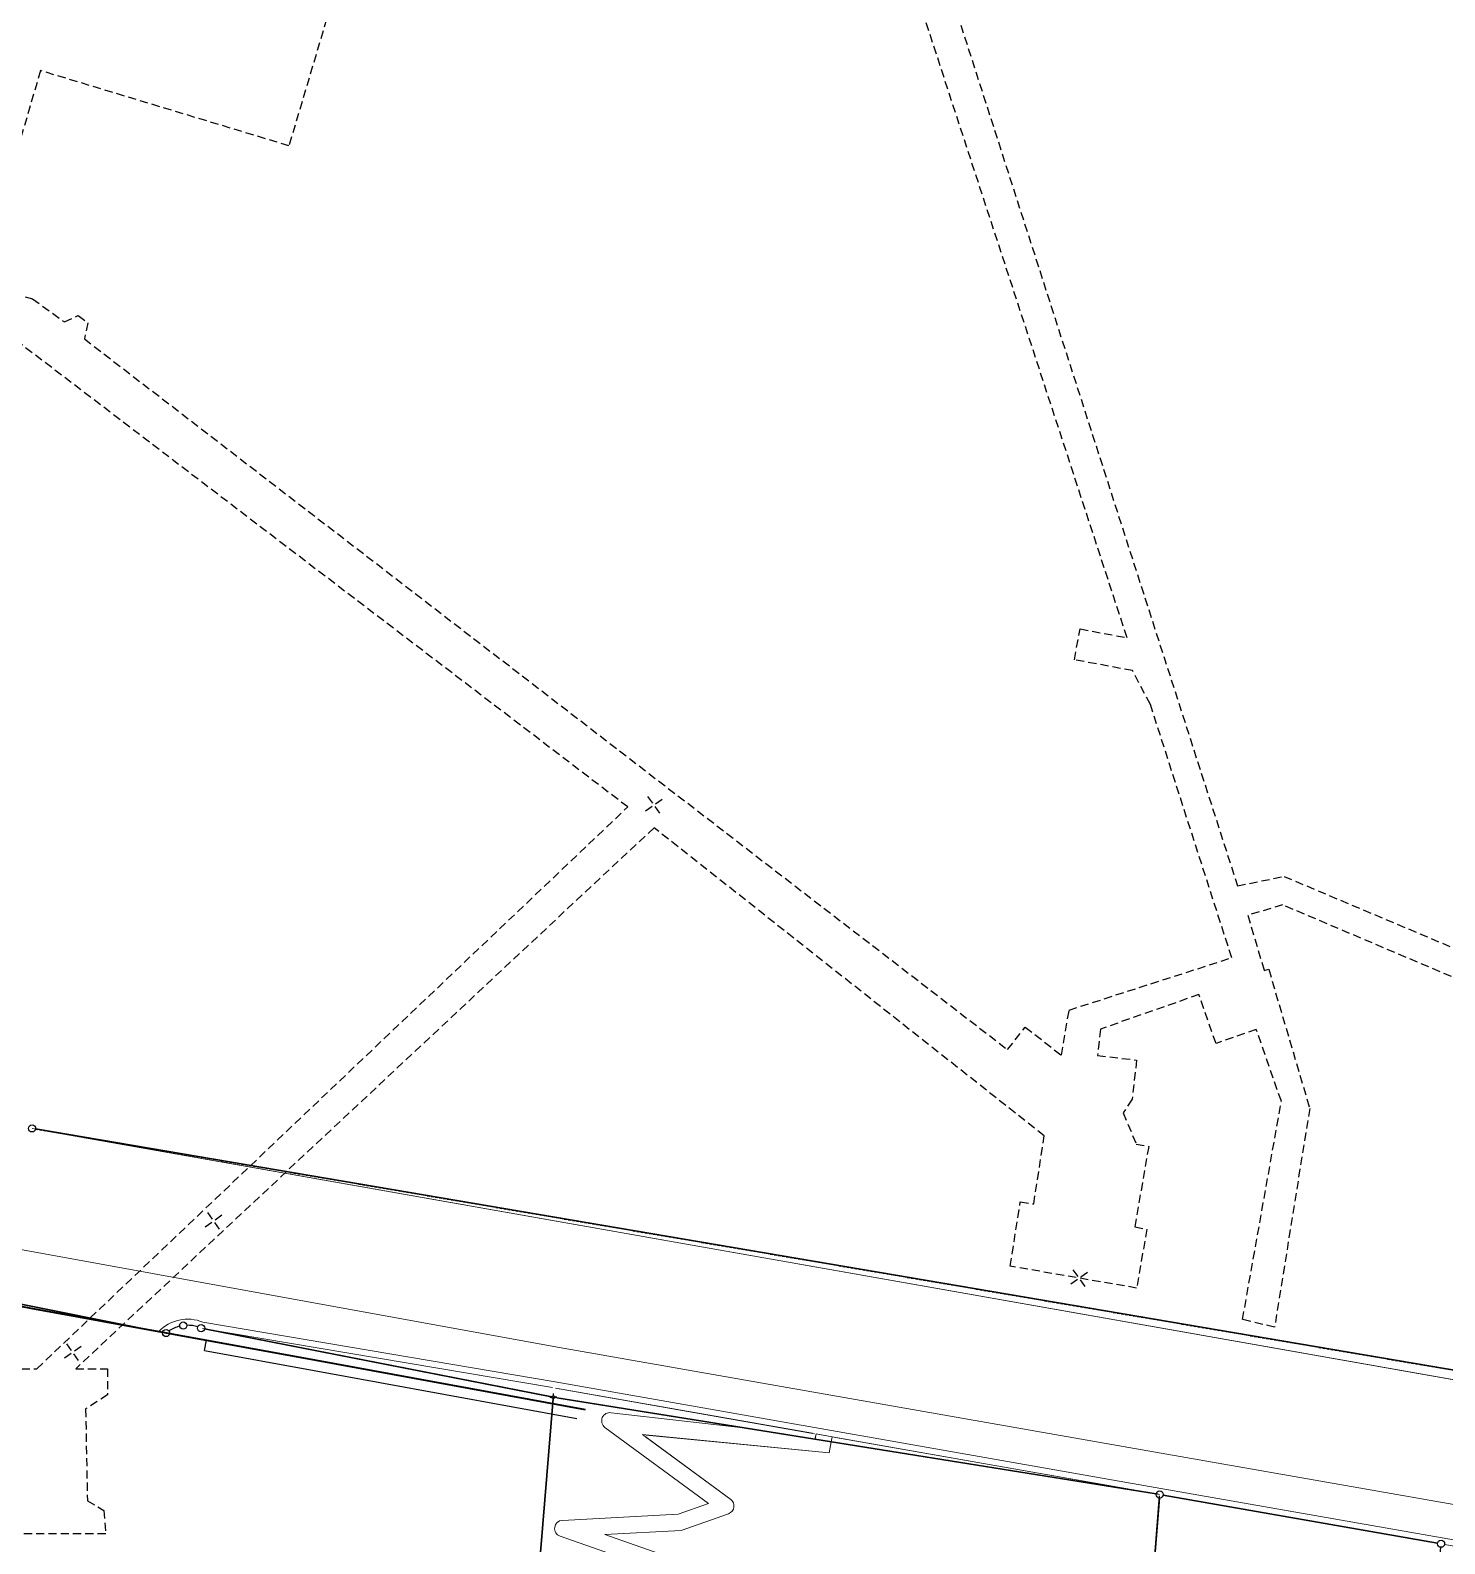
# Model space of a CAD drawing. Header units: metres. Extents: x 2678625 to 2679611, y 1205237 to 1205867.
# Drawn here: x 2678819.4 to 2678888.6, y 1205414.1 to 1205488.1 of the extents above; entities that cross this region are included whole.
import ezdxf

# ---------------------------------------------------------------- set-up
doc = ezdxf.new("R2010")
doc.units = ezdxf.units.M
for name, pattern in [('AUSGEZOGEN', [0]), ('STRICHLINIE_S4', [0.1, 0, -0.1]), ('VERDECKT2_S2', [0.6, 0.4, -0.2])]:
    doc.linetypes.add(name, pattern=pattern)
for name, color, linetype, lineweight in [('BEFESTIGT_TROTTOIR__Z-CH_', 8, 'AUSGEZOGEN', 13), ('BOLZEN', 250, 'AUSGEZOGEN', 25), ('GESCHL_WALD', 8, 'AUSGEZOGEN', 13), ('KREUZ', 250, 'AUSGEZOGEN', 25), ('MAUER__SOCKEL__LAWINENVERBA', 8, 'AUSGEZOGEN', 13), ('PARZELLE', 250, 'AUSGEZOGEN', 25), ('SELBSTAENDIGES_RECHT', 8, 'STRICHLINIE_S4', 13), ('Standard', 7, 'AUSGEZOGEN', 25), ('STRASSE__WEGE', 8, 'AUSGEZOGEN', 13), ('UEBRIGE_BEFEST', 8, 'AUSGEZOGEN', 13)]:
    doc.layers.add(name, color=color, linetype=linetype, lineweight=lineweight)

# ---------------------------------------------------------------- blocks, each defined once
blk = doc.blocks.new('NSY101')
at = {"color": 0, "linetype": 'ByBlock', "lineweight": -2}
blk.add_circle((0, 0), 0.05, dxfattribs=at)
blk = doc.blocks.new('NSY115')
at = {"color": 0, "linetype": 'ByBlock', "lineweight": -2}
for p, q in [((-0.05, 0), (-0.02, 0)), ((0, 0.05), (0, 0.02)), ((0.05, 0), (0.02, 0)), ((0, -0.05), (0, -0.02))]:
    blk.add_line(p, q, dxfattribs=at)
blk.add_circle((0, 0), 0.02, dxfattribs=at)
blk = doc.blocks.new('COMPLEXOBJECT_5')
at = {"layer": 'GESCHL_WALD', "color": 8, "linetype": 'AUSGEZOGEN', "lineweight": 13, "transparency": 33554687}
for p, q in [((48825.55, 45424.545), (48805.543, 45428.52)), ((48825.911, 45424.473), (48825.894, 45424.477)), ((48845.003, 45421.305), (48827.968, 45424.643)), ((48854.582, 45419.769), (48845.003, 45421.305)), ((48847.834, 45420.546), (48854.582, 45419.769))]:
    blk.add_line(p, q, dxfattribs=at)
for points in [[(48845.449, 45415.288), (48851.098, 45415.588), (48852.591, 45416.116), (48847.53, 45419.83)], [(48851.417, 45404.462), (48859.204, 45402.148), (48864.119, 45401.97), (48868.116, 45402.625), (48869.252, 45403.555), (48857.671, 45408.6), (48852.172, 45412.119), (48845.338, 45414.511)]]:
    blk.add_lwpolyline(points, dxfattribs=at)
for centre, radius, start, end in [((48827.131, 45423.181), 1.638, 103.42306, 123.66383), ((48827.131, 45423.182), 1.636, 72.14743, 91.16993), ((48847.768, 45420.151), 0.4, 80.52011, 233.46958), ((48845.47, 45414.889), 0.4, 93.0061, 250.73369)]:
    blk.add_arc(centre, radius, start, end, dxfattribs=at)
blk = doc.blocks.new('COMPLEXOBJECT_6')
at = {"layer": 'GESCHL_WALD', "color": 8, "linetype": 'AUSGEZOGEN', "lineweight": 13, "transparency": 33554687}
for p, q in [((48849.507, 45419.371), (48853.674, 45416.313)), ((48858.316, 45418.601), (48849.54, 45419.458)), ((48858.555, 45418.956), (48858.52, 45418.756)), ((48874.459, 45416.583), (48858.758, 45419.1)), ((48888.211, 45414.176), (48874.804, 45416.525)), ((48898.203, 45412.42), (48888.555, 45414.116)), ((48909.165, 45409.917), (48898.546, 45412.351)), ((48920.989, 45405.869), (48909.501, 45409.821))]:
    blk.add_line(p, q, dxfattribs=at)
for points in [[(48853.57, 45415.614), (48851.258, 45414.796), (48847.515, 45414.597), (48852.524, 45412.845), (48858.049, 45409.31), (48870.774, 45403.765), (48868.456, 45401.869), (48864.171, 45401.168), (48859.078, 45401.352), (48853.144, 45403.115), (48855.8, 45400.985)], [(48934.096, 45380.556), (48937.877, 45381.657), (48937.739, 45382.424), (48930.743, 45386.51), (48925.11, 45391.137), (48927.278, 45392.533), (48925.123, 45394.658), (48925.162, 45396.835), (48924.726, 45397.059), (48922.716, 45397.095), (48922.73, 45397.895), (48922.789, 45401.179), (48922.59, 45401.967), (48923.371, 45402.141)], [(48867.98, 45390.828), (48863.704, 45390.049), (48859.496, 45390.421), (48859.956, 45389.901), (48868.974, 45386.644)], [(48868.908, 45385.874), (48862.462, 45384.726), (48870.621, 45381.446), (48872.853, 45381.157), (48874.14, 45378.46), (48878.166, 45376.914), (48878.737, 45373.868), (48879.495, 45372.71), (48880.915, 45372.047), (48884.218, 45372.443), (48884.538, 45373.708), (48886.232, 45376.709), (48887.262, 45376.686), (48894.232, 45376.529), (48894.266, 45378.049), (48898.964, 45377.943), (48898.911, 45375.602), (48902.991, 45375.51), (48902.933, 45372.913), (48905.73, 45372.849), (48905.67, 45370.155), (48909.56, 45370.5), (48914.28, 45367.069), (48916.165, 45367.69), (48917.203, 45371.001), (48926.744, 45368.008), (48930.341, 45366.88), (48931.298, 45369.409), (48935.129, 45368.696), (48936.842, 45369.896), (48935.7, 45372.429), (48933.987, 45375.136), (48937.842, 45375.673), (48937.434, 45376.692), (48933.939, 45379.876)]]:
    blk.add_lwpolyline(points, dxfattribs=at)
for centre, radius, start, end in [((48853.438, 45415.991), 0.399, 289.29325, 53.78152), ((48915.438, 45399.855), 8.256, 16.07517, 44.96778), ((48877.317, 45416.39), 26.463, 215.60108, 231.96804), ((48877.393, 45416.486), 26.586, 231.96581, 249.42004), ((48867.91, 45391.222), 0.4, 280.14962, 69.74373), ((48868.839, 45386.268), 0.4, 279.99834, 70.20347), ((48934.208, 45380.172), 0.4, 106.1968, 227.80166)]:
    blk.add_arc(centre, radius, start, end, dxfattribs=at)
blk = doc.blocks.new('COMPLEXOBJECT_14')
at = {"layer": 'STRASSE__WEGE', "color": 8, "linetype": 'AUSGEZOGEN', "lineweight": 13, "transparency": 33554687}
blk.add_line((48851.053, 45403.767), (48855.214, 45400.431), dxfattribs=at)
for points in [[(48858.49, 45418.584), (48858.585, 45419.128), (48858.628, 45419.372), (48857.841, 45419.51), (48857.795, 45419.254), (48854.582, 45419.769), (48847.834, 45420.546)], [(48847.53, 45419.83), (48852.591, 45416.116), (48851.098, 45415.588), (48845.449, 45415.288)], [(48853.674, 45416.313), (48849.366, 45419.475), (48858.49, 45418.584)], [(48855.8, 45400.985), (48853.144, 45403.115), (48859.078, 45401.352), (48864.171, 45401.168), (48868.456, 45401.869), (48870.774, 45403.765), (48858.049, 45409.31), (48852.524, 45412.845), (48847.515, 45414.597), (48851.258, 45414.796), (48853.57, 45415.614)], [(48845.338, 45414.511), (48852.172, 45412.119), (48857.671, 45408.6), (48869.252, 45403.555), (48868.116, 45402.625), (48864.119, 45401.97), (48859.204, 45402.148), (48851.417, 45404.462)], [(48866.479, 45391.369), (48863.66, 45390.855), (48858.567, 45391.305)], [(48858.232, 45390.642), (48859.49, 45389.219), (48867.296, 45386.4), (48860.949, 45385.269)], [(48868.974, 45386.644), (48859.956, 45389.901), (48859.496, 45390.421), (48863.704, 45390.049), (48867.98, 45390.828)], [(48848.432, 45373.602), (48842.35, 45377.798), (48841.941, 45379.023), (48843.646, 45379.267), (48844.086, 45379.127), (48851.893, 45377.724), (48854.835, 45379.022), (48862.882, 45378.567), (48870.626, 45380.669), (48872.319, 45380.419), (48873.556, 45377.828), (48877.462, 45376.328), (48877.981, 45373.562), (48878.949, 45372.084), (48880.785, 45371.225), (48884.86, 45371.715), (48885.314, 45373.512), (48884.538, 45373.708), (48884.218, 45372.443), (48880.915, 45372.047), (48879.495, 45372.71), (48878.737, 45373.868), (48878.166, 45376.914), (48874.14, 45378.46), (48872.853, 45381.157), (48870.621, 45381.446), (48862.462, 45384.726), (48868.908, 45385.874)], [(48860.87, 45384.504), (48869.266, 45381.129), (48862.796, 45379.373), (48854.707, 45379.83), (48852.123, 45379.003), (48844.317, 45380.406), (48843.523, 45380.057), (48840.881, 45379.679), (48841.676, 45377.292), (48847.032, 45373.597)], [(48840.481, 45371.537), (48841.953, 45369.675), (48842.581, 45370.171), (48841.665, 45371.33)]]:
    blk.add_lwpolyline(points, dxfattribs=at)
for centre, radius, start, end in [((48847.768, 45420.151), 0.4, 80.52011, 233.46958), ((48853.438, 45415.991), 0.399, 289.29325, 53.78152), ((48845.47, 45414.889), 0.4, 93.0061, 250.73369), ((48851.304, 45404.078), 0.4, 73.62476, 231.08945), ((48877.317, 45416.39), 26.463, 215.60108, 231.96804), ((48877.296, 45416.363), 27.23, 215.81044, 231.96579), ((48877.38, 45416.467), 27.363, 231.96083, 246.52252), ((48877.393, 45416.486), 26.586, 231.96581, 249.42004), ((48858.532, 45390.907), 0.4, 84.97368, 221.41329), ((48867.91, 45391.222), 0.4, 280.14962, 69.74373), ((48868.839, 45386.268), 0.4, 279.99834, 70.20347), ((48861.019, 45384.875), 0.4, 100.05907, 248.14909), ((48841.874, 45381.923), 9.794, 280.69648, 301.77804), ((48841.877, 45381.92), 10.591, 280.68331, 308.24032), ((48840.794, 45371.785), 0.4, 83.89351, 218.38961), ((48841.872, 45381.891), 9.763, 263.91225, 280.7411), ((48841.874, 45381.863), 10.535, 268.86345, 280.75539)]:
    blk.add_arc(centre, radius, start, end, dxfattribs=at)
blk = doc.blocks.new('COMPLEXOBJECT_33')
at = {"layer": 'GESCHL_WALD', "color": 8, "linetype": 'AUSGEZOGEN', "lineweight": 13, "transparency": 33554687}
blk.add_line((48819.707, 45434.409), (48907.399, 45419.495), dxfattribs=at)
blk = doc.blocks.new('COMPLEXOBJECT_35')
at = {"layer": 'UEBRIGE_BEFEST', "color": 8, "linetype": 'AUSGEZOGEN', "lineweight": 13, "transparency": 33554687}
blk.add_lwpolyline([(48991.76, 45375.774), (48986.752, 45379.498), (48963.86, 45392.741), (48933.326, 45410.402), (48920.913, 45415.34), (48907.572, 45419.466), (48819.534, 45434.438), (48907.437, 45418.901)], dxfattribs=at)
blk = doc.blocks.new('COMPLEXOBJECT_37')
at = {"layer": 'STRASSE__WEGE', "color": 8, "linetype": 'AUSGEZOGEN', "lineweight": 13, "transparency": 33554687}
blk.add_line((48907.437, 45418.901), (48819.706, 45434.408), dxfattribs=at)
blk.add_lwpolyline([(48805.616, 45430.952), (48845.206, 45423.757), (48874.977, 45418.525), (48888.729, 45416.116), (48898.822, 45414.339), (48909.886, 45411.803), (48921.802, 45407.704), (48932.905, 45402.534), (48939.405, 45398.926), (48955.311, 45389.982), (48967.535, 45383.064), (48976.267, 45378.076), (48986.022, 45372.036)], dxfattribs=at)
blk = doc.blocks.new('COMPLEXOBJECT_40')
at = {"layer": 'BEFESTIGT_TROTTOIR__Z-CH_', "color": 8, "linetype": 'AUSGEZOGEN', "lineweight": 13, "transparency": 33554687}
for p, q in [((48805.543, 45428.52), (48825.55, 45424.545)), ((48825.894, 45424.477), (48825.911, 45424.473)), ((48827.969, 45424.648), (48844.868, 45421.792)), ((48845.213, 45421.733), (48857.669, 45419.54)), ((48858.013, 45419.48), (48858.456, 45419.402)), ((48858.8, 45419.342), (48874.46, 45416.585)), ((48874.804, 45416.525), (48888.211, 45414.176))]:
    blk.add_line(p, q, dxfattribs=at)
blk.add_lwpolyline([(48986.022, 45372.036), (48976.267, 45378.076), (48967.535, 45383.064), (48955.311, 45389.982), (48939.405, 45398.926), (48932.905, 45402.534), (48921.802, 45407.704), (48909.886, 45411.803), (48898.822, 45414.339), (48888.729, 45416.116), (48874.977, 45418.525), (48845.206, 45423.757), (48805.616, 45430.952)], dxfattribs=at)
for centre, radius, start, end in [((48827.131, 45423.181), 1.638, 103.42306, 123.66383), ((48827.131, 45423.182), 1.636, 72.14743, 91.16993)]:
    blk.add_arc(centre, radius, start, end, dxfattribs=at)
blk = doc.blocks.new('COMPLEXOBJECT_55')
at = {"layer": 'MAUER__SOCKEL__LAWINENVERBA', "color": 8, "linetype": 'AUSGEZOGEN', "lineweight": 13, "transparency": 33554687}
for p, q in [((48825.911, 45424.473), (48825.722, 45424.511)), ((48844.868, 45421.792), (48827.969, 45424.648)), ((48857.669, 45419.54), (48845.213, 45421.733)), ((48858.456, 45419.402), (48858.013, 45419.48)), ((48874.46, 45416.585), (48858.8, 45419.342)), ((48888.211, 45414.176), (48874.804, 45416.525)), ((48898.203, 45412.42), (48888.555, 45414.116)), ((48909.165, 45409.917), (48898.546, 45412.351)), ((48920.989, 45405.869), (48909.501, 45409.821)), ((48911.796, 45409.349), (48920.552, 45406.336))]:
    blk.add_line(p, q, dxfattribs=at)
blk.add_lwpolyline([(48827.881, 45424.967), (48845.093, 45422.058), (48874.684, 45416.851), (48888.435, 45414.441), (48898.442, 45412.682), (48909.426, 45410.165), (48911.279, 45409.527)], dxfattribs=at)
for centre, radius, start, end in [((48827.131, 45423.179), 1.939, 67.24499, 136.60721), ((48827.131, 45423.181), 1.638, 103.42306, 123.66383), ((48827.131, 45423.182), 1.636, 72.14743, 91.16993), ((48915.186, 45399.563), 8.641, 47.4761, 51.60959)]:
    blk.add_arc(centre, radius, start, end, dxfattribs=at)
blk = doc.blocks.new('COMPLEXOBJECT_60')
at = {"layer": 'PARZELLE', "color": 250, "linetype": 'AUSGEZOGEN', "lineweight": 25, "transparency": 33554687}
for p, q in [((48825.911, 45424.473), (48805.209, 45428.586)), ((48844.934, 45421.318), (48827.968, 45424.643)), ((48840.635, 45368.223), (48844.997, 45421.235))]:
    blk.add_line(p, q, dxfattribs=at)
for centre, radius, start, end in [((48827.131, 45423.181), 1.638, 103.42306, 123.66383), ((48827.131, 45423.182), 1.636, 72.14743, 91.16993)]:
    blk.add_arc(centre, radius, start, end, dxfattribs=at)
blk = doc.blocks.new('COMPLEXOBJECT_61')
at = {"layer": 'PARZELLE', "color": 250, "linetype": 'AUSGEZOGEN', "lineweight": 25, "transparency": 33554687}
blk.add_line((48819.707, 45434.409), (48907.399, 45419.495), dxfattribs=at)
blk = doc.blocks.new('COMPLEXOBJECT_63')
at = {"layer": 'PARZELLE', "color": 250, "linetype": 'AUSGEZOGEN', "lineweight": 25, "transparency": 33554687}
for p, q in [((48907.572, 45419.466), (48819.707, 45434.409)), ((48805.209, 45428.586), (48825.911, 45424.473)), ((48827.968, 45424.643), (48844.831, 45421.339)), ((48845.176, 45421.277), (48874.459, 45416.583)), ((48874.804, 45416.525), (48888.211, 45414.176))]:
    blk.add_line(p, q, dxfattribs=at)
for centre, radius, start, end in [((48827.131, 45423.181), 1.638, 103.42306, 123.66383), ((48827.131, 45423.182), 1.636, 72.14743, 91.16993)]:
    blk.add_arc(centre, radius, start, end, dxfattribs=at)
blk = doc.blocks.new('COMPLEXOBJECT_64')
at = {"layer": 'SELBSTAENDIGES_RECHT', "color": 8, "linetype": 'STRICHLINIE_S4', "lineweight": 13, "transparency": 33554687}
blk.add_line((48819.707, 45434.409), (48907.399, 45419.495), dxfattribs=at)
blk = doc.blocks.new('COMPLEXOBJECT_148')
at = {"layer": 'PARZELLE', "color": 250, "linetype": 'AUSGEZOGEN', "lineweight": 25, "transparency": 33554687}
for p, q in [((78888.211, 5414.176), (78874.804, 5416.525)), ((78874.618, 5416.381), (78870.526, 5364.648)), ((78885.466, 5379.515), (78888.368, 5413.972)), ((78883.027, 5365.207), (78885.421, 5379.169)), ((78870.687, 5364.482), (78882.822, 5365.027))]:
    blk.add_line(p, q, dxfattribs=at)
blk = doc.blocks.new('COMPLEXOBJECT_149')
at = {"layer": 'PARZELLE', "color": 250, "linetype": 'AUSGEZOGEN', "lineweight": 25, "transparency": 33554687}
for p, q in [((78844.997, 5421.235), (78840.635, 5368.223)), ((78874.563, 5416.566), (78845.072, 5421.294)), ((78870.518, 5364.544), (78874.626, 5416.485)), ((78849.738, 5366.921), (78855.95, 5368.655)), ((78856.084, 5368.655), (78870.445, 5364.493)), ((78840.623, 5368.083), (78840.436, 5365.932)), ((78840.5, 5365.87), (78849.601, 5366.894))]:
    blk.add_line(p, q, dxfattribs=at)
blk = doc.blocks.new('COMPLEXOBJECT_106')
at = {"layer": 'UEBRIGE_BEFEST', "color": 8, "linetype": 'AUSGEZOGEN', "lineweight": 13, "transparency": 33554687}
for p, q in [((78844.972, 5421.775), (78827.865, 5424.665)), ((78827.865, 5424.664), (78844.934, 5421.318)), ((78857.772, 5419.522), (78845.11, 5421.751)), ((78845.072, 5421.294), (78854.513, 5419.78)), ((78854.651, 5419.758), (78857.726, 5419.265)), ((78857.807, 5419.323), (78857.829, 5419.441))]:
    blk.add_line(p, q, dxfattribs=at)

msp = doc.modelspace()

# ---------------------------------------------------------------- linework, layer by layer
at = {"layer": 'SELBSTAENDIGES_RECHT', "color": 254, "linetype": 'VERDECKT2_S2', "lineweight": 25, "transparency": 33554687}
for p, q in [((2678873.041, 1205458.41), (2678853.192, 1205519.161)), ((2678857.2, 1205512.335), (2678878.438, 1205446.286)), ((2678834.612, 1205490.932), (2678832.089, 1205482.446)), ((2678819.951, 1205486.119), (2678816.873, 1205475.665)), ((2678832.089, 1205482.446), (2678819.951, 1205486.119)), ((2678816.873, 1205475.665), (2678819.556, 1205474.969)), ((2678819.556, 1205474.969), (2678821.112, 1205473.842)), ((2678821.112, 1205473.842), (2678821.788, 1205474.159)), ((2678821.788, 1205474.159), (2678822.259, 1205473.801)), ((2678822.259, 1205473.801), (2678822.095, 1205473.012)), ((2678848.643, 1205450.142), (2678818.652, 1205473.014)), ((2678822.095, 1205473.012), (2678867.205, 1205438.288)), ((2678870.465, 1205457.337), (2678870.747, 1205458.84)), ((2678870.747, 1205458.84), (2678873.041, 1205458.41)), ((2678873.308, 1205456.803), (2678870.465, 1205457.337)), ((2678874.178, 1205455.151), (2678873.308, 1205456.803)), ((2678878.156, 1205442.776), (2678874.178, 1205455.151)), ((2678819.769, 1205422.696), (2678848.643, 1205450.142)), ((2678849.508, 1205449.958), (2678850.327, 1205450.531)), ((2678850.205, 1205449.835), (2678849.631, 1205450.654)), ((2678849.925, 1205449.127), (2678821.668, 1205422.696)), ((2678868.994, 1205434.073), (2678849.925, 1205449.127)), ((2678878.438, 1205446.286), (2678880.713, 1205446.752)), ((2678880.713, 1205446.752), (2678983.747, 1205403.193)), ((2678880.642, 1205445.358), (2678878.941, 1205444.857)), ((2678878.941, 1205444.857), (2678879.74, 1205442.145)), ((2678980.563, 1205402.929), (2678880.642, 1205445.358)), ((2678870.211, 1205440.222), (2678878.156, 1205442.776)), ((2678879.74, 1205442.145), (2678879.962, 1205442.211)), ((2678879.962, 1205442.211), (2678881.963, 1205435.418)), ((2678876.55, 1205440.976), (2678871.744, 1205439.293)), ((2678877.387, 1205438.587), (2678876.55, 1205440.976)), ((2678869.834, 1205438.01), (2678870.211, 1205440.222)), ((2678867.205, 1205438.288), (2678868.066, 1205439.391)), ((2678868.066, 1205439.391), (2678869.834, 1205438.01)), ((2678871.744, 1205439.293), (2678871.595, 1205437.995)), ((2678879.35, 1205439.274), (2678877.387, 1205438.587)), ((2678880.579, 1205435.764), (2678879.35, 1205439.274)), ((2678871.595, 1205437.995), (2678873.509, 1205437.776)), ((2678873.509, 1205437.776), (2678873.289, 1205435.862)), ((2678873.289, 1205435.862), (2678872.85, 1205435.203)), ((2678872.85, 1205435.203), (2678873.488, 1205433.666)), ((2678878.683, 1205425.101), (2678880.579, 1205435.764)), ((2678881.963, 1205435.418), (2678880.25, 1205424.724)), ((2678868.477, 1205430.747), (2678868.994, 1205434.073)), ((2678874.096, 1205433.561), (2678873.415, 1205429.622)), ((2678873.488, 1205433.666), (2678874.096, 1205433.561)), ((2678867.332, 1205427.705), (2678867.821, 1205430.849)), ((2678867.821, 1205430.849), (2678868.477, 1205430.747)), ((2678827.996, 1205429.635), (2678828.815, 1205430.208)), ((2678828.692, 1205429.512), (2678828.119, 1205430.331)), ((2678873.415, 1205429.622), (2678874.006, 1205429.52)), ((2678874.006, 1205429.52), (2678873.509, 1205426.638)), ((2678873.509, 1205426.638), (2678867.332, 1205427.705)), ((2678870.291, 1205426.836), (2678871.11, 1205427.41)), ((2678870.987, 1205426.713), (2678870.413, 1205427.533)), ((2678880.25, 1205424.724), (2678878.683, 1205425.101)), ((2678821.115, 1205423.221), (2678821.934, 1205423.795)), ((2678821.812, 1205423.098), (2678821.238, 1205423.917)), ((2678816.022, 1205422.696), (2678819.769, 1205422.696)), ((2678821.668, 1205422.696), (2678823.228, 1205422.696)), ((2678823.228, 1205422.696), (2678823.228, 1205421.418)), ((2678823.228, 1205421.418), (2678822.152, 1205420.729)), ((2678822.152, 1205420.729), (2678822.237, 1205416.249)), ((2678822.237, 1205416.249), (2678823.038, 1205415.772)), ((2678823.038, 1205415.772), (2678823.133, 1205414.627)), ((2678823.133, 1205414.627), (2678816.022, 1205414.627))]:
    msp.add_line(p, q, dxfattribs=at)
at = {"layer": 'SELBSTAENDIGES_RECHT', "color": 254, "lineweight": 25, "transparency": 33554687}
msp.add_line((2678819.712, 1205434.404), (2678907.405, 1205419.491), dxfattribs=at)
at = {"layer": 'Standard', "color": 21, "linetype": 'AUSGEZOGEN', "lineweight": 25, "true_color": 0xffa8a8, "transparency": 33554687}
msp.add_line((2678827.968, 1205423.595), (2678828.058, 1205424.087), dxfattribs=at)
at = {"layer": 'Standard', "color": 21, "linetype": 'AUSGEZOGEN', "lineweight": 35, "true_color": 0xffa8a8, "transparency": 33554687}
msp.add_lwpolyline([(2678818.976, 1205425.747), (2678819.477, 1205425.656), (2678833.412, 1205423.108), (2678846.554, 1205420.706)], dxfattribs=at)
at = {"layer": 'Standard', "color": 21, "linetype": 'AUSGEZOGEN', "lineweight": 25, "true_color": 0xffa8a8, "transparency": 33554687}
msp.add_lwpolyline([(2678827.968, 1205423.595), (2678833.322, 1205422.617), (2678846.161, 1205420.27)], dxfattribs=at)
at = {"layer": 'UEBRIGE_BEFEST', "color": 8, "linetype": 'AUSGEZOGEN', "lineweight": 13, "transparency": 33554687}
msp.add_lwpolyline([(2678858.585, 1205419.128), (2678874.632, 1205416.555), (2678858.628, 1205419.372)], close=True, dxfattribs=at)

# ---------------------------------------------------------------- block references
at = {"layer": 'BEFESTIGT_TROTTOIR__Z-CH_', "color": 8, "linetype": 'AUSGEZOGEN', "lineweight": 13, "transparency": 33554687}
msp.add_blockref('COMPLEXOBJECT_40', (2630000, 1160000), dxfattribs=at)
at = {"layer": 'BOLZEN', "transparency": 33554687, "xscale": 3.499999732971214, "yscale": 3.499999732971214, "zscale": 3.499999732971214}
for p in [(2678819.534, 1205434.438), (2678826.923, 1205424.805), (2678827.796, 1205424.677), (2678826.083, 1205424.439), (2678874.632, 1205416.555), (2678888.383, 1205414.146)]:
    msp.add_blockref('NSY101', p, dxfattribs=at)
at = {"layer": 'GESCHL_WALD', "color": 8, "linetype": 'AUSGEZOGEN', "lineweight": 13, "transparency": 33554687}
for name in ['COMPLEXOBJECT_33', 'COMPLEXOBJECT_5', 'COMPLEXOBJECT_6']:
    msp.add_blockref(name, (2630000, 1160000), dxfattribs=at)
at = {"layer": 'KREUZ', "transparency": 33554687, "xscale": 3.499999732971214, "yscale": 3.499999732971214, "zscale": 3.499999732971214}
msp.add_blockref('NSY115', (2678845.003, 1205421.305), dxfattribs=at)
at = {"layer": 'MAUER__SOCKEL__LAWINENVERBA', "color": 8, "linetype": 'AUSGEZOGEN', "lineweight": 13, "transparency": 33554687}
msp.add_blockref('COMPLEXOBJECT_55', (2630000, 1160000), dxfattribs=at)
at = {"layer": 'PARZELLE', "color": 250, "linetype": 'AUSGEZOGEN', "lineweight": 25, "transparency": 33554687}
for name, p in [('COMPLEXOBJECT_61', (2630000, 1160000)), ('COMPLEXOBJECT_60', (2630000, 1160000)), ('COMPLEXOBJECT_63', (2630000, 1160000)), ('COMPLEXOBJECT_149', (2600000, 1200000)), ('COMPLEXOBJECT_148', (2600000, 1200000))]:
    msp.add_blockref(name, p, dxfattribs=at)
at = {"layer": 'SELBSTAENDIGES_RECHT', "color": 8, "linetype": 'STRICHLINIE_S4', "lineweight": 13, "transparency": 33554687}
msp.add_blockref('COMPLEXOBJECT_64', (2630000, 1160000), dxfattribs=at)
at = {"layer": 'Standard', "color": 1, "linetype": 'AUSGEZOGEN', "lineweight": 18, "transparency": 33554687}
msp.add_blockref('COMPLEXOBJECT_106', (2600000, 1200000), dxfattribs=at)
at = {"layer": 'STRASSE__WEGE', "color": 8, "linetype": 'AUSGEZOGEN', "lineweight": 13, "transparency": 33554687}
for name in ['COMPLEXOBJECT_37', 'COMPLEXOBJECT_14']:
    msp.add_blockref(name, (2630000, 1160000), dxfattribs=at)
at = {"layer": 'UEBRIGE_BEFEST', "color": 8, "linetype": 'AUSGEZOGEN', "lineweight": 13, "transparency": 33554687}
msp.add_blockref('COMPLEXOBJECT_35', (2630000, 1160000), dxfattribs=at)

doc.saveas('drawing.dxf')
